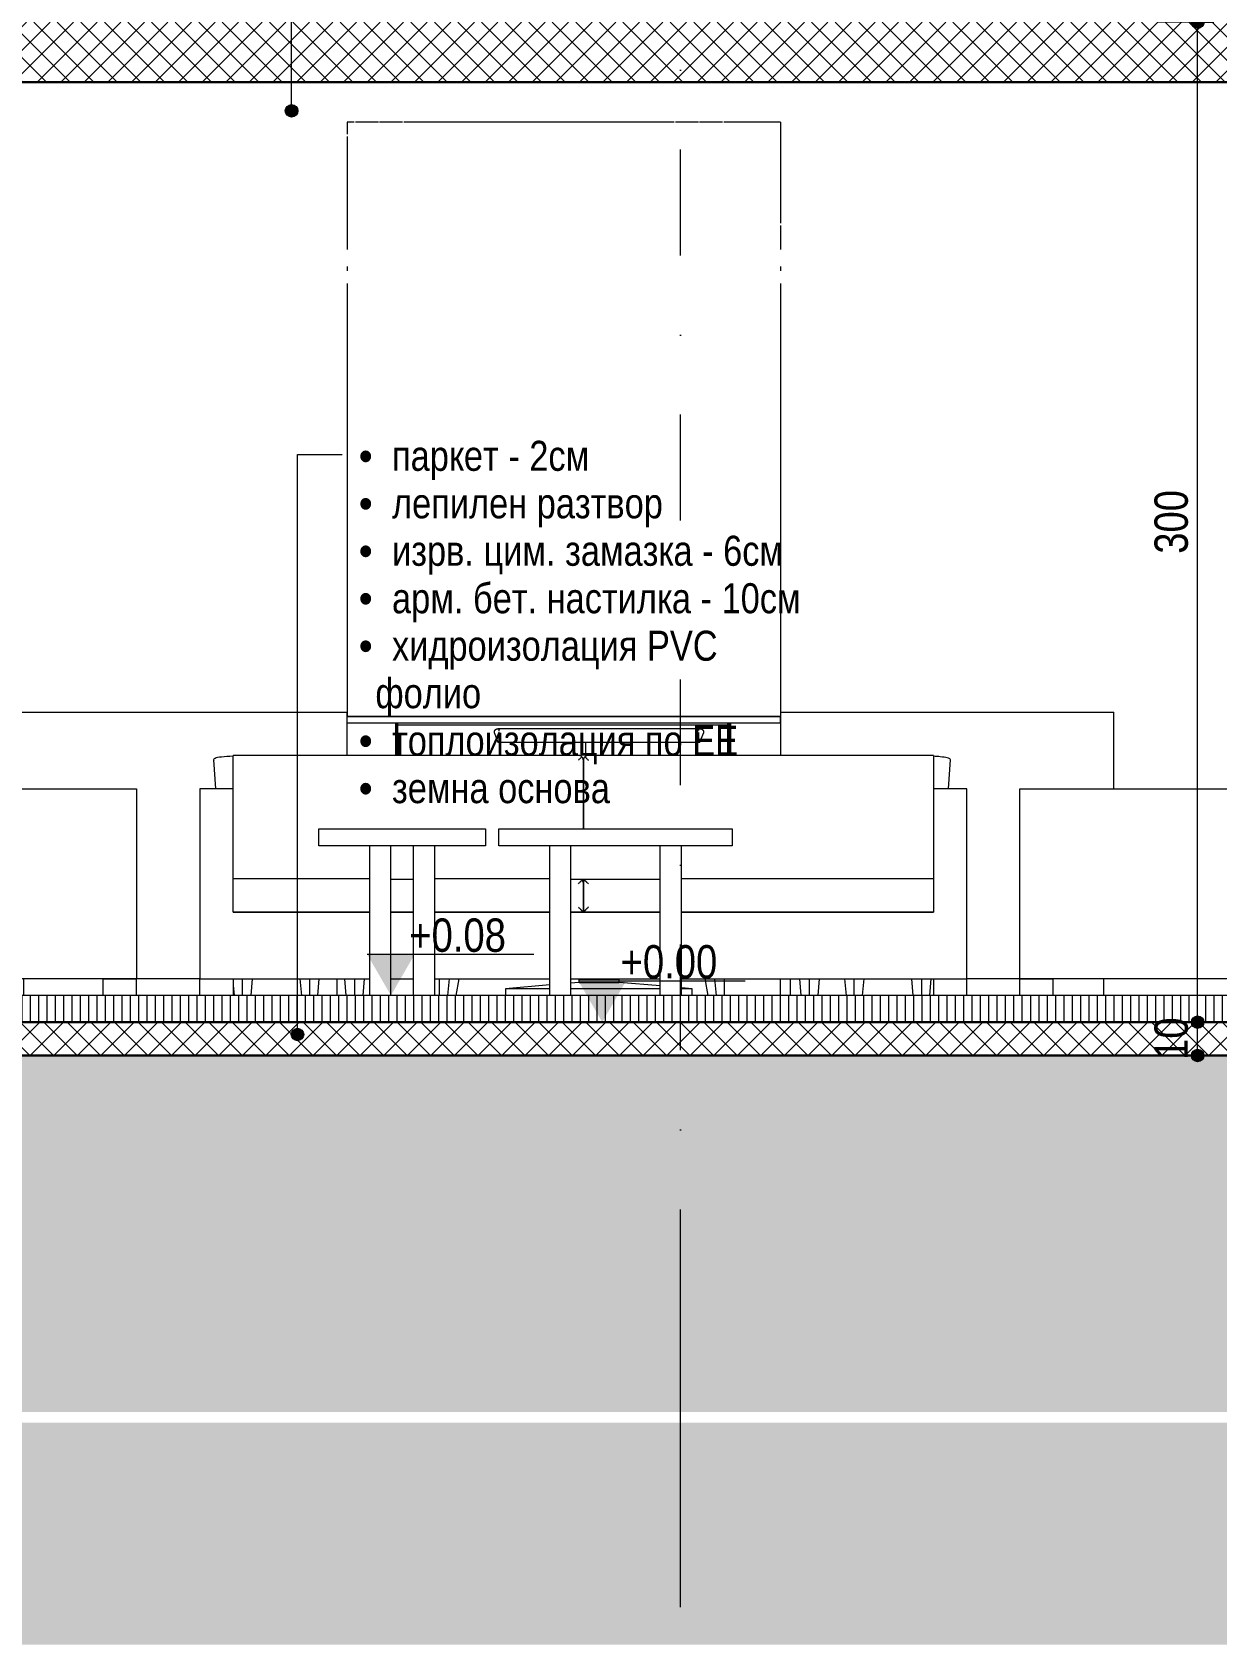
# Model space of a CAD drawing. Header units: centimetres. Extents: x -1370 to 284, y -187 to 830.
# Drawn here: x -643.6 to -288.3, y -186.8 to 296.9 of the extents above; entities that cross this region are included whole.
import ezdxf

# ---------------------------------------------------------------- set-up
doc = ezdxf.new("R2010")
doc.units = ezdxf.units.CM
doc.linetypes.add('Dash', pattern=[31.75, 15.875, -15.875])
doc.linetypes.add('Dash dot', pattern=[79.375, 31.75, -23.8125, 0, -23.8125])
for name, color, linetype, lineweight in [('A-ANNO-DIMS', 7, 'Continuous', 9), ('A-ANNO-DIMS-50', 7, 'Continuous', 9), ('A-ANNO-NOTE', 7, 'Continuous', 9), ('A-DETL-GENF', 7, 'Continuous', 9), ('A-FLOR-FNSH', 7, 'Continuous', 9), ('A-FLOR-LEVL', 7, 'Continuous', 9), ('A-FLOR-PATT', 7, 'Continuous', 9), ('E-ELEC-EQPM', 7, 'Continuous', 9), ('G-ANNO-DIMS', 7, 'Continuous', 9), ('G-ANNO-TEXT', 7, 'Continuous', 9), ('I-FURN', 7, 'Continuous', 9), ('S-GRID', 7, 'Continuous', 9)]:
    doc.layers.add(name, color=color, linetype=linetype, lineweight=lineweight)
doc.layers.add('A-DETL', color=7, linetype='Continuous', lineweight=9, true_color=0x008000)
doc.styles.add('Arial Narrow_1', font='ARIALN.TTF', dxfattribs={"height": 10})
doc.styles.add('Arial Narrow_2', font='ARIALN.TTF', dxfattribs={"height": 9})
doc.dimstyles.new('TEC_DIM', dxfattribs={"dimscale": 30.48, "dimtxt": 10.23431, "dimasz": 0.492126, "dimexe": 0.393701, "dimexo": 0.246063, "dimgap": 0, "dimtad": 1, "dimdec": 0, "dimzin": 0, "dimdsep": 46, "dimtxsty": 'Arial Narrow_1', "dimblk1": 'DOTSMALL', "dimblk2": 'DOTSMALL', "dimsah": 1, "dimcen": 0.09, "dimazin": 0, "dimtfac": 1, "dimtdec": 4, "dimtix": 1, "dimtmove": 0, "dimatfit": 3, "dimfxl": 0, "dimtvp": 1, "dimtolj": 1, "dimtzin": 0, "dimarcsym": 0})
pattern_1 = [(45, (-668.992, 332.896), (-3.535534, 3.535534), []), (135, (-668.992, 332.896), (-3.535534, -3.535534), [])]
pattern_2 = [(0, (-668.992, 332.896), (19.05, 19.05), [19.05, -19.05]), (0, (-668.992, 340.04), (19.05, 19.05), [19.05, -19.05]), (0, (-668.992, 347.184), (19.05, 19.05), [19.05, -19.05]), (90, (-666.61, 349.565), (-19.05, 19.05), [19.05, -19.05]), (90, (-659.467, 349.565), (-19.05, 19.05), [19.05, -19.05]), (90, (-652.323, 349.565), (-19.05, 19.05), [19.05, -19.05])]

# ---------------------------------------------------------------- blocks, each defined once
blk = doc.blocks.new('ШКАФ - ШКАФ-2266388-В-В')
at = {"layer": 'I-FURN', "color": 253, "true_color": 0xaaaaaa}
for p, q in [((-419.09, 93), (-319.09, 93)), ((-419.09, 93), (-419.09, 79.99)), ((-319.09, 70), (-319.09, 93)), ((-416.09, 8), (-416.09, 13)), ((-347.3, 13), (-363.27, 13)), ((-322.09, 8), (-322.09, 13))]:
    blk.add_line(p, q, dxfattribs=at)
blk = doc.blocks.new('ШКАФ - ШКАФ-V23-В-В')
at = {"layer": 'I-FURN', "color": 253, "true_color": 0xaaaaaa}
for p, q in [((-649.09, 93), (-549.09, 93)), ((-649.09, 93), (-649.09, 70)), ((-549.09, 79.99), (-549.09, 93)), ((-646.09, 8), (-646.09, 13)), ((-593.27, 13), (-612.3, 13)), ((-552.09, 8), (-552.09, 13))]:
    blk.add_line(p, q, dxfattribs=at)
blk = doc.blocks.new('Furniture_Crescent_Armchair - 870x580x380mm-1673152-В-В')
at = {"layer": 'I-FURN', "color": 253, "true_color": 0xaaaaaa}
for p, q in [((-368.77, 70), (-368.16, 78.72)), ((-440.83, 8), (-441.71, 13)), ((-438.35, 8), (-438.79, 13)), ((-435.88, 8), (-435.88, 13)), ((-412.91, 8), (-413.35, 13)), ((-410.44, 8), (-410.44, 13)), ((-407.52, 13), (-407.96, 8)), ((-399.9, 13), (-399.46, 8)), ((-396.99, 8), (-396.99, 13)), ((-394.51, 8), (-394.07, 13)), ((-379.32, 8), (-379.77, 13)), ((-376.85, 13), (-376.85, 8)), ((-374.37, 8), (-373.93, 13))]:
    blk.add_line(p, q, dxfattribs=at)
blk.add_open_spline([(-368.21, 78.59), (-368.15, 78.68), (-368.13, 78.93), (-368.89, 79.29), (-370.78, 79.58), (-372.49, 79.7), (-373.24, 79.73)], degree=3, knots=[-0.5294118, -0.5294118, -0.5294118, -0.5294118, -0.4705882, -0.3529412, -0.2352941, -0.1583941, -0.1583941, -0.1583941, -0.1583941], dxfattribs=at)
blk = doc.blocks.new('Furniture_Crescent_Armchair - 870x580x380mm-1824840-В-В')
at = {"layer": 'I-FURN', "color": 253, "true_color": 0xaaaaaa}
for p, q in [((-589.21, 78.72), (-588.6, 70)), ((-583.27, 11.13), (-582.99, 8)), ((-580.52, 8), (-580.52, 13)), ((-577.6, 13), (-578.04, 8)), ((-563.3, 13), (-562.86, 8)), ((-560.38, 13), (-560.38, 8)), ((-557.91, 8), (-557.47, 13)), ((-549.41, 8), (-549.85, 13)), ((-546.93, 13), (-546.93, 8)), ((-544.02, 13), (-544.46, 8)), ((-521.49, 13), (-521.49, 8)), ((-518.57, 13), (-519.02, 8)), ((-515.66, 13), (-516.54, 8))]:
    blk.add_line(p, q, dxfattribs=at)
blk.add_open_spline([(-583.29, 79.77), (-583.31, 79.77), (-584.71, 79.72), (-587.04, 79.55), (-589.02, 79.15), (-589.29, 78.79), (-589.16, 78.59)], degree=3, knots=[-0.8689398, -0.8689398, -0.8689398, -0.8689398, -0.8676471, -0.7352941, -0.6029412, -0.4705882, -0.4705882, -0.4705882, -0.4705882], dxfattribs=at)
blk = doc.blocks.new('Furniture_Table_Cafe - Furniture_Table_Cafe-1825741-В-В')
at = {"layer": 'I-FURN', "color": 253, "true_color": 0xaaaaaa}
for p, q in [((-503.59, 88), (-503.59, 87.29)), ((-443.59, 87.43), (-443.59, 88)), ((-504.9, 86.64), (-503.89, 84)), ((-503.89, 84), (-473.59, 84)), ((-503.59, 87.01), (-503.59, 84)), ((-477.59, 84), (-477.59, 79.76)), ((-473.59, 84), (-443.29, 84)), ((-469.59, 80), (-469.59, 84)), ((-443.59, 84), (-443.59, 86.85)), ((-443.29, 84), (-442.27, 86.64)), ((-488.35, 11.16), (-501.59, 10)), ((-501.59, 10), (-501.59, 8)), ((-488.42, 10), (-501.43, 10)), ((-473.59, 10), (-482.04, 10)), ((-479.67, 11.92), (-482, 11.71)), ((-479.67, 12.92), (-479.67, 11.92)), ((-479.52, 12.92), (-473.59, 12.92)), ((-479.52, 11.92), (-473.59, 11.92)), ((-477.59, 13), (-477.59, 12.92)), ((-473.59, 12.92), (-467.66, 12.92)), ((-473.59, 11.92), (-467.66, 11.92)), ((-455.08, 10), (-473.59, 10)), ((-469.59, 12.92), (-469.59, 13)), ((-467.5, 11.92), (-467.5, 12.92)), ((-455.18, 10.84), (-467.5, 11.92)), ((-445.59, 10), (-448.83, 10.28)), ((-445.74, 10), (-448.73, 10)), ((-445.59, 8), (-445.59, 10))]:
    blk.add_line(p, q, dxfattribs=at)
at = {"layer": 'I-FURN', "color": 253, "true_color": 0xaaaaaa, "flags": 128}
for points in [[(-504.9, 86.64), (-504.91, 86.68), (-504.93, 86.72), (-504.94, 86.76), (-504.95, 86.79), (-504.95, 86.83), (-504.96, 86.87), (-504.96, 86.91), (-504.97, 86.95), (-504.97, 86.99), (-504.97, 87.03), (-504.96, 87.07), (-504.96, 87.11), (-504.96, 87.15), (-504.95, 87.19), (-504.94, 87.23), (-504.93, 87.27), (-504.92, 87.31), (-504.91, 87.35), (-504.89, 87.38), (-504.87, 87.42), (-504.86, 87.46), (-504.84, 87.49), (-504.82, 87.53), (-504.8, 87.56), (-504.77, 87.59), (-504.75, 87.62), (-504.72, 87.65), (-504.7, 87.68), (-504.67, 87.71), (-504.64, 87.74), (-504.61, 87.77), (-504.58, 87.79), (-504.55, 87.82), (-504.51, 87.84), (-504.48, 87.86), (-504.44, 87.88), (-504.41, 87.9), (-504.37, 87.91), (-504.34, 87.93), (-504.3, 87.94), (-504.26, 87.96), (-504.22, 87.97), (-504.18, 87.98), (-504.14, 87.98), (-504.1, 87.99), (-504.06, 88), (-504.02, 88), (-503.98, 88), (-503.97, 88)], [(-473.59, 88), (-474.8, 88), (-476.01, 88), (-477.22, 88), (-478.43, 88), (-479.62, 88), (-480.81, 88), (-481.98, 88), (-483.14, 88), (-484.29, 88), (-485.42, 88), (-486.53, 88), (-487.62, 88), (-488.68, 88), (-489.72, 88), (-490.74, 88), (-491.73, 88), (-492.69, 88), (-493.62, 88), (-494.52, 88), (-495.38, 88), (-496.21, 88), (-497, 88), (-497.76, 88), (-498.47, 88), (-499.15, 88), (-499.79, 88), (-500.38, 88), (-500.93, 88), (-501.44, 88), (-501.9, 88), (-502.32, 88), (-502.69, 88), (-503.02, 88), (-503.29, 88), (-503.53, 88), (-503.71, 88), (-503.84, 88), (-503.93, 88), (-503.97, 88), (-503.97, 88)], [(-503.97, 88), (-503.94, 88), (-503.87, 88), (-503.75, 88), (-503.58, 88), (-503.36, 88)], [(-443.21, 88), (-443.23, 88), (-443.3, 88), (-443.42, 88), (-443.59, 88), (-443.81, 88), (-444.08, 88), (-444.39, 88), (-444.75, 88), (-445.15, 88), (-445.6, 88), (-446.1, 88), (-446.64, 88), (-447.22, 88), (-447.85, 88), (-448.51, 88), (-449.22, 88), (-449.96, 88), (-450.75, 88), (-451.57, 88), (-452.42, 88), (-453.31, 88), (-454.23, 88), (-455.18, 88), (-456.16, 88), (-457.17, 88), (-458.21, 88), (-459.27, 88), (-460.35, 88), (-461.45, 88), (-462.58, 88), (-463.72, 88), (-464.88, 88), (-466.05, 88), (-467.23, 88), (-468.42, 88), (-469.62, 88), (-470.83, 88), (-472.04, 88), (-473.26, 88), (-473.59, 88)], [(-443.8, 88), (-443.65, 88), (-443.47, 88), (-443.33, 88), (-443.25, 88), (-443.21, 88), (-443.21, 88)], [(-443.21, 88), (-443.17, 88), (-443.13, 88), (-443.09, 87.99), (-443.05, 87.99), (-443.01, 87.98), (-442.97, 87.97), (-442.93, 87.96), (-442.89, 87.95), (-442.85, 87.94), (-442.82, 87.92), (-442.78, 87.9), (-442.74, 87.89), (-442.71, 87.87), (-442.68, 87.85), (-442.64, 87.83), (-442.61, 87.8), (-442.58, 87.78), (-442.55, 87.75), (-442.52, 87.72), (-442.49, 87.7), (-442.46, 87.67), (-442.44, 87.64), (-442.41, 87.61), (-442.39, 87.57), (-442.36, 87.54), (-442.34, 87.51), (-442.32, 87.47), (-442.31, 87.44), (-442.29, 87.4), (-442.27, 87.36), (-442.26, 87.32), (-442.25, 87.29), (-442.24, 87.25), (-442.23, 87.21), (-442.22, 87.17), (-442.21, 87.13), (-442.21, 87.09), (-442.21, 87.05), (-442.21, 87.01), (-442.21, 86.97), (-442.21, 86.93), (-442.21, 86.89), (-442.22, 86.85), (-442.22, 86.81), (-442.23, 86.77), (-442.24, 86.73), (-442.25, 86.7), (-442.27, 86.66), (-442.27, 86.64)]]:
    blk.add_lwpolyline(points, dxfattribs=at)
blk = doc.blocks.new('Fireplace - Type 1-2346596-В-В')
at = {"layer": 'E-ELEC-EQPM', "color": 254, "true_color": 0xcccccc}
for p, q in [((-549.09, 270), (-549.09, 266.31)), ((-547.01, 270), (-549.09, 270)), ((-539.74, 270), (-546.66, 270)), ((-532.51, 270), (-539.43, 270)), ((-451.01, 270), (-532.16, 270)), ((-443.74, 270), (-450.66, 270)), ((-436.51, 270), (-443.43, 270)), ((-419.09, 270), (-436.16, 270)), ((-419.09, 270), (-419.09, 239.63)), ((-549.09, 265.66), (-549.09, 231.73)), ((-419.09, 239), (-419.09, 231.73)), ((-549.09, 226.67), (-549.09, 225.4)), ((-419.09, 226.67), (-419.09, 225.4)), ((-549.09, 221.57), (-549.09, 91.71)), ((-419.09, 221.57), (-419.09, 91.71)), ((-419.09, 91.71), (-549.09, 91.71)), ((-549.09, 91.68), (-419.09, 91.68)), ((-549.09, 89.72), (-549.09, 91.68)), ((-419.09, 89.72), (-549.09, 89.72)), ((-534.62, 89.72), (-534.62, 80)), ((-534.62, 89.72), (-534.62, 80)), ((-534.57, 89.72), (-534.57, 80)), ((-534.55, 89.72), (-534.55, 80)), ((-534.55, 89.72), (-534.55, 80)), ((-534.54, 80), (-534.54, 89.68)), ((-534.54, 89.68), (-534.54, 89.02)), ((-534.54, 89.02), (-534.54, 89.68)), ((-534.54, 80), (-534.54, 89.02)), ((-534.54, 89.02), (-534.49, 89.02)), ((-534.49, 89.02), (-534.54, 89.02)), ((-534.52, 80), (-534.52, 89.72)), ((-534.52, 80), (-534.52, 89.72)), ((-534.49, 89.67), (-534.48, 89.71)), ((-534.48, 89.71), (-534.49, 89.67)), ((-534.49, 80), (-534.49, 89.67)), ((-534.49, 89.02), (-534.49, 89.67)), ((-534.49, 89.67), (-534.49, 89.02)), ((-534.49, 80), (-534.49, 89.02)), ((-534.48, 89.71), (-534.44, 89.73)), ((-534.44, 89.73), (-534.48, 89.71)), ((-534.48, 80), (-534.48, 89.71)), ((-534.45, 89.72), (-534.45, 80)), ((-534.45, 89.72), (-534.45, 80)), ((-534.45, 80), (-534.45, 89.72)), ((-534.44, 80), (-534.44, 89.72)), ((-534.12, 80), (-534.12, 89.72)), ((-534.1, 89.72), (-534.1, 89.12)), ((-534.1, 89.12), (-534.1, 89.72)), ((-434.44, 89.12), (-534.1, 89.12)), ((-434.44, 89.12), (-534.1, 89.12)), ((-534.04, 80), (-534.05, 89.72)), ((-534.05, 89.72), (-534.04, 80)), ((-434.94, 80), (-434.94, 89.72)), ((-434.58, 89.72), (-434.58, 80)), ((-434.58, 80), (-434.58, 89.72)), ((-434.54, 80), (-434.54, 89.72)), ((-434.51, 80), (-434.51, 89.72)), ((-434.51, 89.72), (-434.51, 80)), ((-434.44, 89.72), (-434.44, 89.12)), ((-434.44, 89.12), (-434.44, 89.72)), ((-434.19, 89.73), (-434.15, 89.71)), ((-434.15, 89.71), (-434.19, 89.73)), ((-434.19, 89.72), (-434.19, 80)), ((-434.18, 80), (-434.18, 89.72)), ((-434.18, 80), (-434.18, 89.72)), ((-434.18, 89.72), (-434.18, 80)), ((-434.15, 89.71), (-434.15, 80)), ((-434.15, 89.71), (-434.14, 89.67)), ((-434.14, 89.67), (-434.15, 89.71)), ((-434.14, 89.67), (-434.14, 80)), ((-434.14, 89.67), (-434.14, 89.02)), ((-434.14, 89.02), (-434.14, 89.67)), ((-434.14, 89.02), (-434.14, 80)), ((-434.14, 89.02), (-434.09, 89.02)), ((-434.09, 89.02), (-434.14, 89.02)), ((-434.11, 89.72), (-434.11, 80)), ((-434.11, 89.72), (-434.11, 80)), ((-434.09, 89.68), (-434.09, 80)), ((-434.09, 89.02), (-434.09, 89.68)), ((-434.09, 89.68), (-434.09, 89.02)), ((-434.09, 89.02), (-434.09, 80)), ((-434.08, 80), (-434.08, 89.72)), ((-434.08, 80), (-434.08, 89.72)), ((-434.06, 80), (-434.06, 89.72)), ((-434.01, 80), (-434.01, 89.72)), ((-434.01, 80), (-434.01, 89.72)), ((-419.09, 89.72), (-419.09, 91.68)), ((-419.09, 8), (-419.09, 13))]:
    blk.add_line(p, q, dxfattribs=at)
at = {"layer": 'E-ELEC-EQPM', "color": 254, "true_color": 0xcccccc, "flags": 128}
for points in [[(-534.54, 89.68), (-534.54, 89.7), (-534.53, 89.72)], [(-534.54, 89.02), (-534.54, 89.19), (-534.54, 89.35), (-534.54, 89.52), (-534.54, 89.68)], [(-534.49, 89.02), (-534.5, 89.02), (-534.52, 89.02), (-534.53, 89.02), (-534.54, 89.02)], [(-534.48, 89.71), (-534.48, 89.7), (-534.49, 89.69), (-534.49, 89.68), (-534.49, 89.67)], [(-534.49, 89.67), (-534.49, 89.51), (-534.49, 89.35), (-534.49, 89.19), (-534.49, 89.02)], [(-534.45, 89.72), (-534.46, 89.72), (-534.47, 89.72), (-534.48, 89.71)], [(-434.15, 89.71), (-434.16, 89.72), (-434.17, 89.72), (-434.18, 89.72)], [(-434.14, 89.67), (-434.14, 89.68), (-434.14, 89.69), (-434.15, 89.7), (-434.15, 89.71)], [(-434.14, 89.02), (-434.14, 89.19), (-434.14, 89.35), (-434.14, 89.51), (-434.14, 89.67)], [(-434.09, 89.02), (-434.1, 89.02), (-434.11, 89.02), (-434.12, 89.02), (-434.14, 89.02)], [(-434.1, 89.72), (-434.09, 89.7), (-434.09, 89.68)], [(-434.09, 89.68), (-434.09, 89.52), (-434.09, 89.35), (-434.09, 89.19), (-434.09, 89.02)]]:
    blk.add_lwpolyline(points, dxfattribs=at)
blk = doc.blocks.new('Sofa-08 - 1400 x 802-2263085-В-В')
at = {"layer": 'I-FURN', "color": 253, "true_color": 0xaaaaaa}
for p, q in [((-277.36, 78.56), (-277.71, 70)), ((-268.8, 80), (-275.86, 80)), ((-267.3, 70), (-267.3, 78.5)), ((-347.3, 13), (-347.3, 70)), ((-347.3, 70), (-257.3, 70)), ((-257.3, 70), (-257.3, 13)), ((-347.3, 13), (-337.3, 13)), ((-347.3, 8), (-347.3, 13)), ((-257.3, 13), (-347.3, 13)), ((-337.3, 8), (-337.3, 13)), ((-267.3, 13), (-257.3, 13)), ((-267.3, 8), (-267.3, 13)), ((-257.3, 8), (-257.3, 13))]:
    blk.add_line(p, q, dxfattribs=at)
for centre, start, end in [((-275.86, 78.5), 90, 177.6785), ((-268.8, 78.5), 360, 90)]:
    blk.add_arc(centre, 1.5, start, end, dxfattribs=at)
for points, knots in [([(-277.31, 78.9), (-277.32, 78.88), (-277.34, 78.76), (-277.36, 78.65), (-277.36, 78.56)], [0.6902808, 0.6902808, 0.6902808, 0.6902808, 0.75, 1, 1, 1, 1]), ([(-277.36, 78.56), (-277.36, 78.65), (-277.34, 78.76), (-277.32, 78.88), (-277.31, 78.9)], [0, 0, 0, 0, 0.25, 0.3097192, 0.3097192, 0.3097192, 0.3097192]), ([(-277.18, 79.23), (-277.2, 79.18), (-277.24, 79.11), (-277.27, 79.03), (-277.28, 78.99)], [0.3744563, 0.3744563, 0.3744563, 0.3744563, 0.5, 0.6016652, 0.6016652, 0.6016652, 0.6016652]), ([(-277.28, 78.99), (-277.27, 79.03), (-277.24, 79.11), (-277.2, 79.18), (-277.18, 79.23)], [0.3983348, 0.3983348, 0.3983348, 0.3983348, 0.5, 0.6255437, 0.6255437, 0.6255437, 0.6255437]), ([(-276.3, 79.94), (-276.33, 79.93), (-276.41, 79.9), (-276.49, 79.86), (-276.54, 79.84)], [0.3983348, 0.3983348, 0.3983348, 0.3983348, 0.5, 0.6255437, 0.6255437, 0.6255437, 0.6255437]), ([(-276.54, 79.84), (-276.49, 79.86), (-276.41, 79.9), (-276.33, 79.93), (-276.3, 79.94)], [0.3744563, 0.3744563, 0.3744563, 0.3744563, 0.5, 0.6016652, 0.6016652, 0.6016652, 0.6016652]), ([(-275.86, 80), (-275.95, 80), (-276.07, 79.99), (-276.18, 79.97), (-276.2, 79.96)], [0, 0, 0, 0, 0.25, 0.3097192, 0.3097192, 0.3097192, 0.3097192]), ([(-276.2, 79.96), (-276.18, 79.97), (-276.07, 79.99), (-275.95, 80), (-275.86, 80)], [0.6902808, 0.6902808, 0.6902808, 0.6902808, 0.75, 1, 1, 1, 1]), ([(-268.46, 79.96), (-268.48, 79.96), (-268.59, 79.99), (-268.71, 80), (-268.8, 80)], [0.6897634, 0.6897634, 0.6897634, 0.6897634, 0.75, 1, 1, 1, 1]), ([(-268.8, 80), (-268.71, 80), (-268.59, 79.99), (-268.48, 79.96), (-268.46, 79.96)], [0, 0, 0, 0, 0.25, 0.3102366, 0.3102366, 0.3102366, 0.3102366]), ([(-268.12, 79.83), (-268.16, 79.86), (-268.24, 79.89), (-268.32, 79.92), (-268.36, 79.93)], [0.375, 0.375, 0.375, 0.375, 0.5, 0.6011906, 0.6011906, 0.6011906, 0.6011906]), ([(-268.36, 79.93), (-268.32, 79.92), (-268.24, 79.89), (-268.16, 79.86), (-268.12, 79.83)], [0.3988094, 0.3988094, 0.3988094, 0.3988094, 0.5, 0.625, 0.625, 0.625, 0.625]), ([(-267.37, 78.94), (-267.38, 78.98), (-267.41, 79.06), (-267.45, 79.14), (-267.47, 79.19)], [0.3988094, 0.3988094, 0.3988094, 0.3988094, 0.5, 0.625, 0.625, 0.625, 0.625]), ([(-267.47, 79.19), (-267.45, 79.14), (-267.41, 79.06), (-267.38, 78.98), (-267.37, 78.94)], [0.375, 0.375, 0.375, 0.375, 0.5, 0.6011906, 0.6011906, 0.6011906, 0.6011906]), ([(-267.3, 78.5), (-267.3, 78.59), (-267.31, 78.71), (-267.34, 78.82), (-267.34, 78.85)], [0, 0, 0, 0, 0.25, 0.3102366, 0.3102366, 0.3102366, 0.3102366]), ([(-267.34, 78.85), (-267.34, 78.82), (-267.31, 78.71), (-267.3, 78.59), (-267.3, 78.5)], [0.6897634, 0.6897634, 0.6897634, 0.6897634, 0.75, 1, 1, 1, 1])]:
    blk.add_open_spline(points, degree=3, knots=knots, dxfattribs=at)
for points in [[(-276.9, 79.58), (-276.98, 79.51), (-277.04, 79.43), (-277.1, 79.35)], [(-277.1, 79.35), (-277.04, 79.43), (-276.98, 79.51), (-276.9, 79.58)], [(-276.66, 79.77), (-276.75, 79.72), (-276.83, 79.65), (-276.9, 79.58)], [(-276.9, 79.58), (-276.83, 79.65), (-276.75, 79.72), (-276.66, 79.77)], [(-267.74, 79.56), (-267.82, 79.64), (-267.9, 79.7), (-267.99, 79.76)], [(-267.99, 79.76), (-267.9, 79.7), (-267.82, 79.64), (-267.74, 79.56)], [(-267.55, 79.32), (-267.6, 79.4), (-267.67, 79.48), (-267.74, 79.56)], [(-267.74, 79.56), (-267.67, 79.48), (-267.6, 79.4), (-267.55, 79.32)]]:
    blk.add_open_spline(points, degree=3, dxfattribs=at)
blk = doc.blocks.new('Sofa-08 - 1400 x 802-V28-В-В')
at = {"layer": 'I-FURN', "color": 253, "true_color": 0xaaaaaa}
for p, q in [((-692.3, 78.5), (-692.3, 70)), ((-683.74, 80), (-690.8, 80)), ((-681.9, 70), (-682.25, 78.56)), ((-702.3, 13), (-702.3, 70)), ((-702.3, 70), (-612.3, 70)), ((-612.3, 70), (-612.3, 13)), ((-702.3, 13), (-692.3, 13)), ((-702.3, 8), (-702.3, 13)), ((-612.3, 13), (-702.3, 13)), ((-692.3, 8), (-692.3, 13)), ((-622.3, 13), (-612.3, 13)), ((-622.3, 8), (-622.3, 13)), ((-612.3, 8), (-612.3, 13))]:
    blk.add_line(p, q, dxfattribs=at)
for centre, start, end in [((-690.8, 78.5), 90, 180), ((-683.74, 78.5), 2.3215, 90)]:
    blk.add_arc(centre, 1.5, start, end, dxfattribs=at)
for points, knots in [([(-692.3, 78.5), (-692.3, 78.59), (-692.29, 78.71), (-692.27, 78.82), (-692.26, 78.85)], [0, 0, 0, 0, 0.25, 0.3102366, 0.3102366, 0.3102366, 0.3102366]), ([(-692.26, 78.85), (-692.27, 78.82), (-692.29, 78.71), (-692.3, 78.59), (-692.3, 78.5)], [0.6897634, 0.6897634, 0.6897634, 0.6897634, 0.75, 1, 1, 1, 1]), ([(-692.24, 78.94), (-692.23, 78.98), (-692.2, 79.06), (-692.16, 79.14), (-692.14, 79.19)], [0.3988094, 0.3988094, 0.3988094, 0.3988094, 0.5, 0.625, 0.625, 0.625, 0.625]), ([(-692.14, 79.19), (-692.16, 79.14), (-692.2, 79.06), (-692.23, 78.98), (-692.24, 78.94)], [0.375, 0.375, 0.375, 0.375, 0.5, 0.6011906, 0.6011906, 0.6011906, 0.6011906]), ([(-691.49, 79.83), (-691.45, 79.86), (-691.37, 79.89), (-691.28, 79.92), (-691.25, 79.93)], [0.375, 0.375, 0.375, 0.375, 0.5, 0.6011906, 0.6011906, 0.6011906, 0.6011906]), ([(-691.25, 79.93), (-691.28, 79.92), (-691.37, 79.89), (-691.45, 79.86), (-691.49, 79.83)], [0.3988094, 0.3988094, 0.3988094, 0.3988094, 0.5, 0.625, 0.625, 0.625, 0.625]), ([(-691.15, 79.96), (-691.13, 79.96), (-691.01, 79.99), (-690.9, 80), (-690.8, 80)], [0.6897634, 0.6897634, 0.6897634, 0.6897634, 0.75, 1, 1, 1, 1]), ([(-690.8, 80), (-690.9, 80), (-691.01, 79.99), (-691.13, 79.96), (-691.15, 79.96)], [0, 0, 0, 0, 0.25, 0.3102366, 0.3102366, 0.3102366, 0.3102366]), ([(-683.74, 80), (-683.65, 80), (-683.54, 79.99), (-683.43, 79.97), (-683.41, 79.96)], [0, 0, 0, 0, 0.25, 0.3097192, 0.3097192, 0.3097192, 0.3097192]), ([(-683.41, 79.96), (-683.43, 79.97), (-683.54, 79.99), (-683.65, 80), (-683.74, 80)], [0.6902808, 0.6902808, 0.6902808, 0.6902808, 0.75, 1, 1, 1, 1]), ([(-683.31, 79.94), (-683.27, 79.93), (-683.19, 79.9), (-683.11, 79.86), (-683.07, 79.84)], [0.3983348, 0.3983348, 0.3983348, 0.3983348, 0.5, 0.6255437, 0.6255437, 0.6255437, 0.6255437]), ([(-683.07, 79.84), (-683.11, 79.86), (-683.19, 79.9), (-683.27, 79.93), (-683.31, 79.94)], [0.3744563, 0.3744563, 0.3744563, 0.3744563, 0.5, 0.6016652, 0.6016652, 0.6016652, 0.6016652]), ([(-682.43, 79.23), (-682.41, 79.18), (-682.37, 79.11), (-682.34, 79.03), (-682.33, 78.99)], [0.3744563, 0.3744563, 0.3744563, 0.3744563, 0.5, 0.6016652, 0.6016652, 0.6016652, 0.6016652]), ([(-682.33, 78.99), (-682.34, 79.03), (-682.37, 79.11), (-682.41, 79.18), (-682.43, 79.23)], [0.3983348, 0.3983348, 0.3983348, 0.3983348, 0.5, 0.6255437, 0.6255437, 0.6255437, 0.6255437]), ([(-682.3, 78.9), (-682.29, 78.88), (-682.26, 78.76), (-682.25, 78.65), (-682.25, 78.56)], [0.6902808, 0.6902808, 0.6902808, 0.6902808, 0.75, 1, 1, 1, 1]), ([(-682.25, 78.56), (-682.25, 78.65), (-682.26, 78.76), (-682.29, 78.88), (-682.3, 78.9)], [0, 0, 0, 0, 0.25, 0.3097192, 0.3097192, 0.3097192, 0.3097192])]:
    blk.add_open_spline(points, degree=3, knots=knots, dxfattribs=at)
for points in [[(-692.06, 79.32), (-692.01, 79.4), (-691.94, 79.48), (-691.86, 79.56)], [(-691.86, 79.56), (-691.94, 79.48), (-692.01, 79.4), (-692.06, 79.32)], [(-691.86, 79.56), (-691.79, 79.64), (-691.71, 79.7), (-691.62, 79.76)], [(-691.62, 79.76), (-691.71, 79.7), (-691.79, 79.64), (-691.86, 79.56)], [(-682.94, 79.77), (-682.86, 79.72), (-682.78, 79.65), (-682.71, 79.58)], [(-682.71, 79.58), (-682.78, 79.65), (-682.86, 79.72), (-682.94, 79.77)], [(-682.71, 79.58), (-682.63, 79.51), (-682.56, 79.43), (-682.51, 79.35)], [(-682.51, 79.35), (-682.56, 79.43), (-682.63, 79.51), (-682.71, 79.58)]]:
    blk.add_open_spline(points, degree=3, dxfattribs=at)
blk = doc.blocks.new('Sofa-08 - 1400 x 801-2251257-В-В')
at = {"layer": 'I-FURN', "color": 253, "true_color": 0xaaaaaa}
for p, q in [((-479.77, 80), (-583.27, 80)), ((-583.27, 78.56), (-583.27, 80)), ((-583.27, 70), (-583.27, 78.56)), ((-478.27, 58), (-478.27, 78.5)), ((-478.27, 78.5), (-478.27, 58)), ((-478.27, 58), (-478.27, 78.5)), ((-373.27, 80), (-476.77, 80)), ((-373.27, 80), (-373.27, 78.56)), ((-373.27, 78.56), (-373.27, 70)), ((-583.27, 70), (-593.27, 70)), ((-593.27, 70), (-593.27, 13)), ((-583.27, 33), (-583.27, 70)), ((-363.27, 70), (-373.27, 70)), ((-373.27, 70), (-373.27, 33)), ((-363.27, 13), (-363.27, 70)), ((-542.35, 43), (-583.27, 43)), ((-583.27, 34.5), (-583.27, 41.5)), ((-488.35, 43), (-522.83, 43)), ((-478.27, 41.5), (-478.27, 42.76)), ((-478.27, 42.76), (-478.27, 41.5)), ((-478.27, 41.5), (-478.27, 42.76)), ((-478.27, 33), (-478.27, 41.5)), ((-478.27, 41.5), (-478.27, 33)), ((-478.27, 33), (-478.27, 41.5)), ((-373.27, 43), (-448.83, 43)), ((-373.27, 41.5), (-373.27, 34.5)), ((-583.27, 33), (-542.35, 33)), ((-542.35, 33), (-583.27, 33)), ((-536, 33), (-529.18, 33)), ((-529.18, 33), (-536, 33)), ((-522.83, 33), (-488.35, 33)), ((-488.35, 33), (-522.83, 33)), ((-482, 33), (-478.27, 33)), ((-479.77, 33), (-482, 33)), ((-476.77, 33), (-479.77, 33)), ((-478.27, 33), (-455.18, 33)), ((-455.18, 33), (-476.77, 33)), ((-448.83, 33), (-373.27, 33)), ((-373.27, 33), (-448.83, 33)), ((-593.27, 13), (-583.27, 13)), ((-593.27, 8), (-593.27, 13)), ((-593.27, 13), (-542.35, 13)), ((-583.27, 13), (-583.27, 8)), ((-536, 13), (-529.18, 13)), ((-522.83, 13), (-488.35, 13)), ((-482, 13), (-455.18, 13)), ((-448.83, 13), (-363.27, 13)), ((-373.27, 13), (-363.27, 13)), ((-373.27, 13), (-373.27, 8)), ((-363.27, 8), (-363.27, 13))]:
    blk.add_line(p, q, dxfattribs=at)
for points in [[(-478.73, 79.58), (-478.81, 79.65), (-478.97, 79.78), (-479.23, 79.91), (-479.5, 79.98), (-479.68, 80), (-479.77, 80)], [(-479.77, 78.56), (-479.68, 78.65), (-479.5, 78.83), (-479.23, 79.1), (-478.97, 79.35), (-478.81, 79.51), (-478.73, 79.58)], [(-478.27, 78.5), (-478.27, 78.6), (-478.29, 78.8), (-478.38, 79.09), (-478.53, 79.36), (-478.66, 79.51), (-478.73, 79.58)], [(-478.44, 79.19), (-478.45, 79.21), (-478.46, 79.23), (-478.47, 79.25)], [(-478.32, 78.89), (-478.33, 78.91), (-478.34, 78.93), (-478.34, 78.96)], [(-477.81, 79.58), (-477.88, 79.51), (-478.01, 79.36), (-478.16, 79.09), (-478.25, 78.8), (-478.27, 78.6), (-478.27, 78.5)], [(-478.2, 78.96), (-478.21, 78.93), (-478.21, 78.91), (-478.22, 78.89)], [(-478.07, 79.25), (-478.08, 79.23), (-478.09, 79.21), (-478.1, 79.19)], [(-476.77, 80), (-476.86, 80), (-477.05, 79.98), (-477.31, 79.91), (-477.57, 79.78), (-477.73, 79.65), (-477.81, 79.58)], [(-477.81, 79.58), (-477.73, 79.51), (-477.57, 79.35), (-477.31, 79.1), (-477.05, 78.83), (-476.86, 78.65), (-476.77, 78.56)], [(-478.71, 42.56), (-478.79, 42.64), (-478.87, 42.7), (-478.95, 42.76)], [(-478.71, 42.56), (-478.64, 42.49), (-478.52, 42.34), (-478.38, 42.08), (-478.29, 41.79), (-478.27, 41.6), (-478.27, 41.5)], [(-478.44, 42.19), (-478.45, 42.21), (-478.46, 42.23), (-478.47, 42.25)], [(-478.32, 41.89), (-478.33, 41.91), (-478.33, 41.93), (-478.34, 41.95)], [(-478.27, 41.5), (-478.27, 41.6), (-478.25, 41.79), (-478.17, 42.08), (-478.03, 42.34), (-477.9, 42.49), (-477.83, 42.56)], [(-478.2, 41.95), (-478.21, 41.93), (-478.21, 41.91), (-478.22, 41.89)], [(-478.07, 42.25), (-478.08, 42.23), (-478.09, 42.21), (-478.1, 42.19)], [(-477.59, 42.76), (-477.67, 42.7), (-477.75, 42.64), (-477.83, 42.56)]]:
    blk.add_open_spline(points, degree=3, dxfattribs=at)
for points, knots in [([(-479.77, 41.5), (-479.68, 41.59), (-479.49, 41.78), (-479.26, 42.01), (-479.08, 42.19), (-478.91, 42.36), (-478.79, 42.48), (-478.71, 42.56)], [0, 0, 0, 0, 0.25, 0.5, 0.625, 0.75, 1, 1, 1, 1]), ([(-477.83, 42.56), (-477.75, 42.48), (-477.63, 42.36), (-477.46, 42.19), (-477.28, 42.01), (-477.05, 41.78), (-476.87, 41.59), (-476.77, 41.5)], [0, 0, 0, 0, 0.25, 0.375, 0.5, 0.75, 1, 1, 1, 1]), ([(-478.27, 33), (-478.27, 33), (-478.28, 33.01), (-478.3, 33.03), (-478.32, 33.05), (-478.35, 33.08), (-478.39, 33.12), (-478.43, 33.16), (-478.47, 33.2), (-478.52, 33.25), (-478.57, 33.3), (-478.63, 33.35), (-478.68, 33.41), (-478.74, 33.47), (-478.82, 33.55), (-478.91, 33.64), (-479, 33.73), (-479.09, 33.81), (-479.25, 33.97), (-479.48, 34.21), (-479.67, 34.4), (-479.77, 34.5)], [0, 0, 0, 0, 0.071429, 0.107143, 0.142857, 0.178571, 0.214286, 0.25, 0.285714, 0.321429, 0.357143, 0.392857, 0.428571, 0.464286, 0.5, 0.571429, 0.607143, 0.642857, 0.714286, 0.857143, 1, 1, 1, 1]), ([(-476.77, 34.5), (-476.87, 34.4), (-477.06, 34.21), (-477.3, 33.97), (-477.46, 33.81), (-477.55, 33.73), (-477.61, 33.66), (-477.68, 33.59), (-477.74, 33.53), (-477.8, 33.47), (-477.86, 33.41), (-477.92, 33.35), (-477.97, 33.3), (-478.02, 33.25), (-478.07, 33.2), (-478.11, 33.16), (-478.15, 33.12), (-478.19, 33.08), (-478.22, 33.05), (-478.24, 33.03), (-478.26, 33.01), (-478.27, 33), (-478.27, 33)], [0, 0, 0, 0, 0.142857, 0.285714, 0.357143, 0.392857, 0.428571, 0.464286, 0.5, 0.535714, 0.571429, 0.607143, 0.642857, 0.678571, 0.714286, 0.75, 0.785714, 0.821429, 0.857143, 0.892857, 0.928571, 1, 1, 1, 1])]:
    blk.add_open_spline(points, degree=3, knots=knots, dxfattribs=at)
blk = doc.blocks.new('Tisch-03 - 800 x 800 x 750-2251493-В-В')
at = {"layer": 'I-FURN', "color": 253, "true_color": 0xaaaaaa}
for p, q in [((-503.59, 58), (-433.59, 58)), ((-503.59, 52.92), (-503.59, 58)), ((-433.59, 58), (-433.59, 52.92)), ((-433.59, 52.92), (-503.59, 52.92)), ((-488.35, 8), (-488.35, 52.92)), ((-482, 8), (-482, 52.92)), ((-455.18, 8), (-455.18, 52.92)), ((-448.83, 8), (-448.83, 52.92)), ((-455.18, 42.76), (-482, 42.76))]:
    blk.add_line(p, q, dxfattribs=at)
blk = doc.blocks.new('Tisch-03 - 800 x 800 x 751-2263174-В-В')
at = {"layer": 'I-FURN', "color": 253, "true_color": 0xaaaaaa}
for p, q in [((-557.59, 58), (-507.59, 58)), ((-557.59, 52.92), (-557.59, 58)), ((-507.59, 58), (-507.59, 52.92)), ((-507.59, 52.92), (-557.59, 52.92)), ((-542.35, 8), (-542.35, 52.92)), ((-536, 8), (-536, 52.92)), ((-529.18, 8), (-529.18, 52.92)), ((-522.83, 8), (-522.83, 52.92)), ((-529.18, 42.76), (-536, 42.76))]:
    blk.add_line(p, q, dxfattribs=at)
blk = doc.blocks.new('Spot Elevations - ELEVATION_PROJECT-150941-В-В')
at = {"layer": 'A-ANNO-NOTE'}
blk.add_hatch(color=256, dxfattribs=at).paths.add_polyline_path([(-1114.25, 748.17), (-1099.94, 748.17), (-1107.09, 735.77)])
blk.add_line((-1114.25, 748.17), (-1064.25, 748.17), dxfattribs=at)
blk = doc.blocks.new('DIMBLOCK35-В-В')
at = {"layer": 'A-ANNO-DIMS-50', "transparency": 16777216}
h = blk.add_hatch(color=256, dxfattribs=at)
edge = h.paths.add_edge_path()
edge.add_arc((-294.01, 0), 1.87, 0, 360)
h = blk.add_hatch(color=256, dxfattribs=at)
edge = h.paths.add_edge_path()
edge.add_arc((-294.01, -10), 1.87, 0, 360)
for p, q in [((-289.17, 0), (-306.01, 0)), ((-294.01, -10), (-294.01, 0)), ((-294.01, 0), (-289.17, 0)), ((-289.17, -10), (-306.01, -10)), ((-294.01, -10), (-289.17, -10))]:
    blk.add_line(p, q, dxfattribs=at)
for centre in [(-294.01, 0), (-294.01, -10)]:
    blk.add_circle(centre, 1.87, dxfattribs=at)
at = {"layer": 'A-ANNO-DIMS-50', "color": 0, "transparency": 16777216, "insert": (-306.94, -11.34), "char_height": 10, "width": 15.2053, "attachment_point": 1, "rotation": 90, "line_spacing_factor": 0.974696, "style": 'Arial Narrow_1'}
blk.add_mtext('10', dxfattribs=at)
blk = doc.blocks.new('_DotSmall')
at = {"color": 0, "linetype": 'ByBlock', "const_width": 0.5}
blk.add_lwpolyline([(-0.0625, 0, 1), (0.0625, 0, 1)], format="xyb", close=True, dxfattribs=at)
blk = doc.blocks.new('DIMBLOCK36-В-В')
at = {"layer": 'A-ANNO-DIMS-50', "transparency": 16777216}
h = blk.add_hatch(color=256, dxfattribs=at)
edge = h.paths.add_edge_path()
edge.add_arc((-294.01, 300), 1.88, 0, 360)
h = blk.add_hatch(color=256, dxfattribs=at)
edge = h.paths.add_edge_path()
edge.add_arc((-294.01, 0), 1.87, 0, 360)
for p, q in [((-289.17, 300), (-306.01, 300)), ((-294.01, 0), (-294.01, 300)), ((-294.01, 300), (-289.17, 300)), ((-289.17, 0), (-306.01, 0)), ((-294.01, 0), (-289.17, 0))]:
    blk.add_line(p, q, dxfattribs=at)
for centre, radius in [((-294.01, 300), 1.88), ((-294.01, 0), 1.87)]:
    blk.add_circle(centre, radius, dxfattribs=at)
at = {"layer": 'A-ANNO-DIMS-50', "color": 0, "transparency": 16777216, "insert": (-306.94, 140.5), "char_height": 10, "width": 22.8079, "attachment_point": 1, "rotation": 90, "line_spacing_factor": 0.974696, "style": 'Arial Narrow_1'}
blk.add_mtext('300', dxfattribs=at)

msp = doc.modelspace()

# ---------------------------------------------------------------- hatches: boundary and pattern name
at = {"layer": 'A-DETL-GENF'}
h = msp.add_hatch(dxfattribs=at)
h.set_pattern_fill('FP2_39', color=256, style=0, pattern_type=2)
h.set_pattern_definition(pattern_2)
h.paths.add_polyline_path([(-1360.49, -116.92), (-1208.09, -116.92), (-1208.09, -113.99), (-1206.59, -113.99), (-1206.59, -100), (-1221.59, -100), (-1221.59, -10.15), (-1360.49, -10.15), (-1360.49, -60.22)])
h.paths.add_polyline_path([(283.57, -116.92), (283.57, -30), (153.41, -30), (153.41, -100), (148.41, -100), (148.41, -113.99), (149.81, -113.99), (149.81, -116.92), (154.47, -116.92)])
h.paths.add_polyline_path([(-277.88, -116.92), (-273.09, -116.92), (-273.09, -113.99), (-271.59, -113.99), (-271.59, -10), (-1156.59, -10), (-1156.59, -113.99), (-1155.22, -113.99), (-1155.22, -116.92), (-332.95, -116.92)])
h.paths.add_polyline_path([(-220.22, -116.92), (116.94, -116.92), (116.94, -113.99), (118.41, -113.99), (118.41, -20), (-221.59, -20), (-221.59, -113.99), (-220.22, -113.99)])
h = msp.add_hatch(dxfattribs=at)
h.set_pattern_fill('FP2_39', color=256, style=0, pattern_type=2)
h.set_pattern_definition(pattern_2)
h.paths.add_polyline_path([(-1360.49, -186.77), (283.57, -186.77), (283.57, -120.18), (149.75, -120.18), (149.75, -123.09), (148.41, -123.09), (148.41, -142.6), (158.41, -142.6), (158.41, -152.6), (108.41, -152.6), (108.41, -142.6), (118.41, -142.6), (118.41, -123.09), (117.01, -123.09), (117.01, -120.18), (-220.18, -120.18), (-220.18, -123.09), (-221.59, -123.09), (-221.59, -142.6), (-211.59, -142.6), (-211.59, -152.6), (-281.59, -152.6), (-281.59, -142.6), (-271.59, -142.6), (-271.59, -123.09), (-272.91, -123.09), (-272.91, -120.18), (-1155.18, -120.18), (-1155.18, -123.09), (-1156.59, -123.09), (-1156.59, -142.6), (-1146.59, -142.6), (-1146.59, -152.6), (-1216.59, -152.6), (-1216.59, -142.6), (-1206.59, -142.6), (-1206.59, -123.09), (-1207.91, -123.09), (-1207.91, -120.18), (-1360.49, -120.18), (-1360.49, -181.93)])
at = {"layer": 'A-FLOR-PATT'}
h = msp.add_hatch(dxfattribs=at)
h.set_pattern_fill('FP2_34', color=256, style=0, pattern_type=2)
h.set_pattern_definition(pattern_1)
h.paths.add_polyline_path([(-628.37, 282), (-132.74, 282), (-132.74, 300), (-1206.59, 300), (-1206.59, 282), (-641.21, 282)])
at = {"layer": 'A-FLOR-PATT', "true_color": 0x787878}
h = msp.add_hatch(dxfattribs=at)
h.set_pattern_fill('FP2_25', color=8, angle=-90, style=0, pattern_type=2)
h.set_pattern_definition([(270, (-714.087, 8), (2.5, 2e-16), [])])
h.paths.add_polyline_path([(-731.12, 0), (-221.59, 0), (-221.59, 8), (-1206.59, 8), (-1206.59, 0), (-743.96, 0)])
at = {"layer": 'A-FLOR-PATT'}
h = msp.add_hatch(dxfattribs=at)
h.set_pattern_fill('FP2_34', color=256, style=0, pattern_type=2)
h.set_pattern_definition(pattern_1)
h.paths.add_polyline_path([(-1206.59, -10), (-221.59, -10), (-221.59, 0), (-1206.59, 0), (-1206.59, -1.33)])
at = {"layer": 'G-ANNO-TEXT'}
h = msp.add_hatch(color=256, dxfattribs=at)
edge = h.paths.add_edge_path()
edge.add_arc((-565.79, 273.37), 1.88, 0, 360)
h = msp.add_hatch(color=256, dxfattribs=at)
edge = h.paths.add_edge_path()
edge.add_arc((-564.03, -3.73), 1.87, 0, 360)

# ---------------------------------------------------------------- linework, layer by layer
at = {"layer": 'A-DETL', "color": 7, "lineweight": 30}
msp.add_line((-271.59, -10), (-1156.59, -10), dxfattribs=at)
at = {"layer": 'A-FLOR-FNSH', "lineweight": 30}
for p, q in [((-1181.59, 282), (-246.59, 282)), ((-1206.59, 0), (-221.59, 0))]:
    msp.add_line(p, q, dxfattribs=at)
at = {"layer": 'A-FLOR-FNSH'}
msp.add_line((-221.59, 8), (-1206.59, 8), dxfattribs=at)
at = {"layer": 'A-FLOR-LEVL', "linetype": 'Dash'}
msp.add_line((-1369.85, 0), (207.44, 0), dxfattribs=at)
at = {"layer": 'G-ANNO-TEXT'}
for p, q in [((-565.79, 273.37), (-565.79, 437.7)), ((-564.03, 170.22), (-550.66, 170.22)), ((-564.03, -3.73), (-564.03, 170.22))]:
    msp.add_line(p, q, dxfattribs=at)
for centre, radius in [((-565.79, 273.37), 1.88), ((-564.03, -3.73), 1.87)]:
    msp.add_circle(centre, radius, dxfattribs=at)
at = {"layer": 'S-GRID', "color": 1, "linetype": 'Dash dot', "lineweight": 18, "true_color": 0xff0000}
msp.add_line((-449.09, -87.92), (-449.09, 675.49), dxfattribs=at)
at = {"layer": 'S-GRID', "color": 1, "lineweight": 18, "true_color": 0xff0000}
msp.add_line((-449.09, -175.52), (-449.09, -87.92), dxfattribs=at)

# ---------------------------------------------------------------- block references
at = {"layer": 'E-ELEC-EQPM', "color": 254, "true_color": 0xcccccc}
msp.add_blockref('Fireplace - Type 1-2346596-В-В', (0, 0), dxfattribs=at)
at = {"layer": 'G-ANNO-DIMS'}
for p in [(571.1, -727.77), (634.49, -735.77)]:
    msp.add_blockref('Spot Elevations - ELEVATION_PROJECT-150941-В-В', p, dxfattribs=at)
at = {"layer": 'I-FURN', "color": 253, "true_color": 0xaaaaaa}
for name in ['ШКАФ - ШКАФ-V23-В-В', 'ШКАФ - ШКАФ-2266388-В-В', 'Furniture_Table_Cafe - Furniture_Table_Cafe-1825741-В-В', 'Sofa-08 - 1400 x 802-V28-В-В', 'Sofa-08 - 1400 x 801-2251257-В-В', 'Furniture_Crescent_Armchair - 870x580x380mm-1824840-В-В', 'Furniture_Crescent_Armchair - 870x580x380mm-1673152-В-В', 'Sofa-08 - 1400 x 802-2263085-В-В', 'Tisch-03 - 800 x 800 x 751-2263174-В-В', 'Tisch-03 - 800 x 800 x 750-2251493-В-В']:
    msp.add_blockref(name, (0, 0), dxfattribs=at)

# ---------------------------------------------------------------- texts
at = {"layer": 'G-ANNO-DIMS', "char_height": 10, "width": 34.7536, "attachment_point": 1, "line_spacing_factor": 0.974696, "style": 'Arial Narrow_1'}
for s, insert in [('+0.08', (-530.48, 31.09)), ('+0.00', (-467.09, 23.09))]:
    msp.add_mtext(s, dxfattribs=dict(at, insert=insert))
at = {"layer": 'G-ANNO-TEXT', "insert": (-545.66, 174.37), "char_height": 9, "width": 136.6025, "attachment_point": 1, "line_spacing_factor": 0.949189, "style": 'Arial Narrow_2'}
msp.add_mtext('\\pi-5.00004,l5.00004,t9.99999,15.00003,19.99998,25.00002,29.99997,35.00001,39.99996,45,50.00004,54.99999,60.00003,64.99998,70.00002,74.99997,80.00001,84.99996,90,95.00004,99.99999,105.00003,109.99998,115.00002,119.99997,125.00001,129.99996,135,140.00004,144.99999,150.00003,154.99998,160.00002;{\\fSymbol|b0|i0|c2|p18;·^I\\fArial Narrow|b0|i0|c204|p34;паркет }- 2{\\fArial Narrow|b0|i0|c204|p34;см\\P\\fSymbol|b0|i0|c2|p18;·^I\\fArial Narrow|b0|i0|c204|p34;лепилен разтвор \\P\\fSymbol|b0|i0|c2|p18;·^I\\fArial Narrow|b0|i0|c204|p34;изрв}. {\\fArial Narrow|b0|i0|c204|p34;цим}. {\\fArial Narrow|b0|i0|c204|p34;замазка }- 6{\\fArial Narrow|b0|i0|c204|p34;см \\P\\fSymbol|b0|i0|c2|p18;·^I\\fArial Narrow|b0|i0|c204|p34;арм}. {\\fArial Narrow|b0|i0|c204|p34;бет}. {\\fArial Narrow|b0|i0|c204|p34;настилка }- 10{\\fArial Narrow|b0|i0|c204|p34;см\\P\\fSymbol|b0|i0|c2|p18;·^I\\fArial Narrow|b0|i0|c204|p34;хидроизолация }PVC \\P\\pi0,t5.00004,9.99999,15.00003,19.99998,25.00002,29.99997,35.00001,39.99996,45,50.00004,54.99999,60.00003,64.99998,70.00002,74.99997,80.00001,84.99996,90,95.00004,99.99999,105.00003,109.99998,115.00002,119.99997,125.00001,129.99996,135,140.00004,144.99999,150.00003,154.99998,160.00002;{\\fArial Narrow|b0|i0|c204|p34;фолио\\P\\pi-5.00004,t9.99999,15.00003,19.99998,25.00002,29.99997,35.00001,39.99996,45,50.00004,54.99999,60.00003,64.99998,70.00002,74.99997,80.00001,84.99996,90,95.00004,99.99999,105.00003,109.99998,115.00002,119.99997,125.00001,129.99996,135,140.00004,144.99999,150.00003,154.99998,160.00002;\\fSymbol|b0|i0|c2|p18;·^I\\fArial Narrow|b0|i0|c204|p34;топлоизолация по ЕЕ\\P\\fSymbol|b0|i0|c2|p18;·^I\\fArial Narrow|b0|i0|c204|p34;земна основа}', dxfattribs=at)

# ---------------------------------------------------------------- dimensions: what is measured, and where the dimension line sits
at = {"layer": 'A-ANNO-DIMS'}
for base, p1, p2, override, picture, middle in [((-294.01, 300), (-296.67, 0), (-296.67, 300), {"dimpost": '<>', "dimfxl": 300}, 'DIMBLOCK36-В-В', (-299.12, 150)), ((-294.01, 0), (-296.67, -10), (-296.67, 0), {"dimpost": '<>', "dimfxl": 10}, 'DIMBLOCK35-В-В', (-299.12, -5))]:
    dim = msp.add_linear_dim(base=base, p1=p1, p2=p2, angle=90, dimstyle='TEC_DIM', override=override, dxfattribs=at)
    dim.commit()
    dim.dimension.update_dxf_attribs({"geometry": picture, "text_midpoint": middle})

doc.saveas('drawing.dxf')
